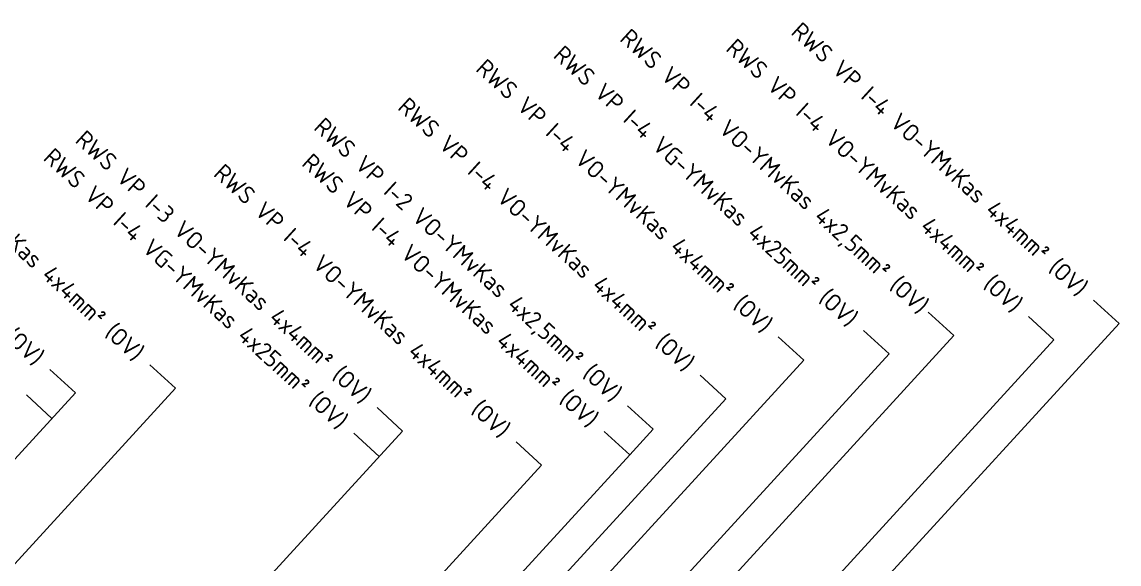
# Model space of a CAD drawing. Header units: metres. Extents: x 134219 to 139080, y 438661 to 444352.
# Drawn here: x 138388.3 to 138546.7, y 439565.8 to 439644 of the extents above; entities that cross this region are included whole.
import ezdxf
from ezdxf.enums import TextEntityAlignment as Align

# ---------------------------------------------------------------- set-up
doc = ezdxf.new("R2010")
doc.units = ezdxf.units.M
doc.layers.add('N-WE-KL-ET_LS_OV_KABEL-T25', color=7, linetype='Continuous', lineweight=25)
doc.styles.add('NLCS_25', font='NLCS-ISO.ttf', dxfattribs={"height": 2.5})

msp = doc.modelspace()

# ---------------------------------------------------------------- linework, layer by layer
at = {"layer": 'N-WE-KL-ET_LS_OV_KABEL-T25'}
for p, q in [((138546.7, 439600.48), (138543.01, 439603.86)), ((138522.84, 439598.74), (138519.15, 439602.12)), ((138537.28, 439598.1), (138533.6, 439601.48)), ((138447.78, 439492.54), (138546.7, 439600.48)), ((138513.5, 439596.08), (138509.82, 439599.45)), ((138435.4, 439503.32), (138522.84, 439598.74)), ((138454.85, 439508.14), (138537.28, 439598.1)), ((138501.17, 439595.18), (138497.48, 439598.55)), ((138430.54, 439505.54), (138513.5, 439596.08)), ((138410.44, 439591.13), (138406.76, 439594.5)), ((138407.61, 439493.08), (138501.17, 439595.18)), ((138396, 439590.48), (138392.31, 439593.85)), ((138489.9, 439589.63), (138486.21, 439593.01)), ((138364.37, 439540.85), (138410.44, 439591.13)), ((138342.41, 439532), (138396, 439590.48)), ((138392.62, 439586.79), (138388.94, 439590.17)), ((138402.18, 439493.9), (138489.9, 439589.63)), ((138443.25, 439584.96), (138439.56, 439588.34)), ((138479.42, 439585.22), (138475.73, 439588.59)), ((138373.57, 439508.92), (138443.25, 439584.96)), ((138476.04, 439581.53), (138472.35, 439584.91)), ((138476.04, 439581.53), (138479.42, 439585.22)), ((138439.87, 439581.27), (138436.19, 439584.65)), ((138463.31, 439580.04), (138459.63, 439583.42)), ((138396.69, 439494.94), (138476.04, 439581.53)), ((138415.26, 439527.6), (138463.31, 439580.04))]:
    msp.add_line(p, q, dxfattribs=at)

# ---------------------------------------------------------------- texts
at = {"layer": 'N-WE-KL-ET_LS_OV_KABEL-T25', "style": 'NLCS_25'}
for s, p in [('RWS VP I-4 VO-YMvKas 4x4mm² (OV)', (138541.59, 439605.15)), ('RWS VP I-4 VO-YMvKas 4x2,5mm² (OV)', (138518.63, 439602.6)), ('RWS VP I-4 VG-YMvKas 4x25mm² (OV)', (138508.4, 439600.75)), ('RWS VP I-4 VO-YMvKas 4x4mm² (OV)', (138532.18, 439602.78)), ('RWS VP I-4 VO-YMvKas 4x4mm² (OV)', (138496.07, 439599.85)), ('RWS VP I-3 VO-YMvKas 4x6mm² (OV)', (138390.9, 439595.15)), ('RWS VP I-4 VO-YMvKas 4x4mm² (OV)', (138405.34, 439595.8)), ('RWS VP I-4 VO-YMvKas 4x4mm² (OV)', (138484.8, 439594.3)), ('RWS VP I-2 VO-YMvKas 4x2,5mm² (OV)', (138474.32, 439589.89)), ('RWS VP I-3 VO-YMvKas 4x4mm² (OV)', (138438.15, 439589.63)), ('RWS VP I-4 VG-YMvKas 4x25mm² (OV)', (138434.77, 439585.95)), ('RWS VP I-4 VO-YMvKas 4x4mm² (OV)', (138470.94, 439586.21)), ('RWS VP I-4 VO-YMvKas 4x4mm² (OV)', (138458.21, 439584.71))]:
    msp.add_text(s, height=2.5, rotation=317.498, dxfattribs=at).set_placement(p, align=Align.MIDDLE_RIGHT)

doc.saveas('drawing.dxf')
